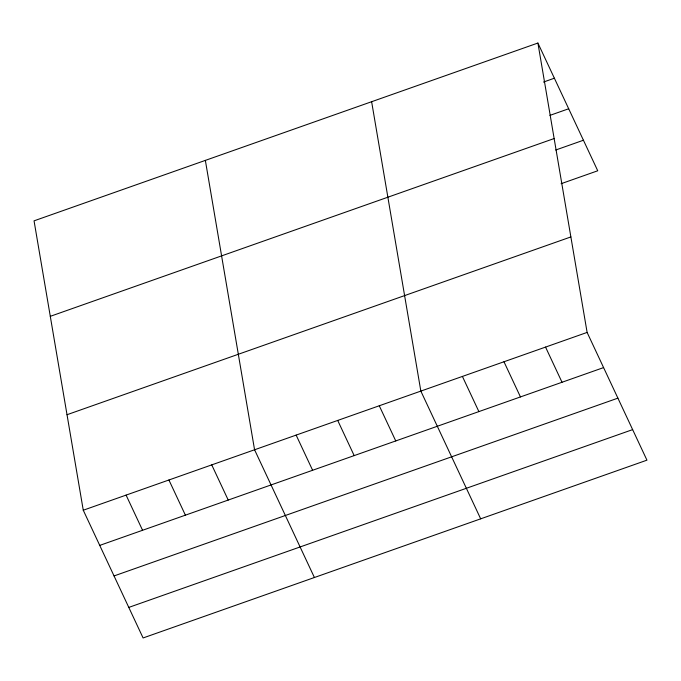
<?xml version="1.0" encoding="UTF-8"?>
<svg xmlns="http://www.w3.org/2000/svg" width="681" height="681" viewBox="0 0 681 681"><rect width="100%" height="100%" fill="white"/><g stroke="black" fill="none" stroke-linecap="round" stroke-linejoin="round"><path stroke-width="1.02" d="M537.905 43.039L34.05 220.84L83.261 510.222L143.095 637.961L646.95 460.16L587.116 332.422L537.905 43.039L597.739 170.778L561.118 183.7M543.489 82.061L554.377 78.213M549.882 115.395L568.686 108.764M50.292 316.333L554.138 138.541M555.722 150.016L583.43 140.235M67.019 414.72L570.874 236.928M83.261 510.222L587.116 332.422M99.741 545.396L603.587 367.595M114.05 575.939L617.897 398.147M128.786 607.409L632.64 429.617M545.549 347.089L562.021 382.262M503.974 361.756L520.454 396.938M462.408 376.431L478.888 411.605M480.675 518.837L420.841 391.098L371.63 101.716M379.274 405.765L395.755 440.939M337.708 420.432L354.18 455.606M296.141 435.099L312.613 470.273M314.409 577.505L254.566 449.766L205.356 160.384M211.74 464.885L228.22 500.058M168.914 479.994L185.394 515.168M126.087 495.104L142.567 530.278"/></g></svg>
